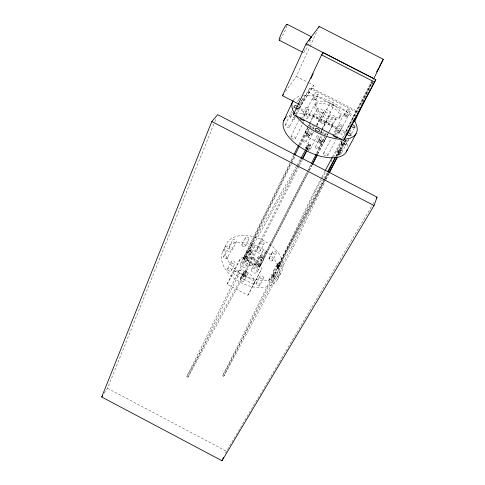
<?xml version="1.0" encoding="UTF-8"?>
<svg xmlns="http://www.w3.org/2000/svg" width="485" height="485" viewBox="0 0 485 485"><rect width="100%" height="100%" fill="white"/><g stroke="black" fill="none" stroke-linecap="round" stroke-linejoin="round"><path stroke-width="0.36" stroke-dasharray="2.42 1.82" d="M104.202 393.25L107.512 388.261L214.546 122.359M214.831 121.656L216.243 118.152M225.343 453.202L372.807 204.324M285.519 91.477L296.317 76.363L309.8 46.954M310.115 46.269L317.329 30.543M222.657 251.824L225.998 244.646M338.287 155.661L346.157 140.389L345.126 139.862L342.749 144.33A1.152 0.57 27.7 0 0 341.482 144.318L341.234 144.833A1.158 0.57 27.7 0 0 342.022 145.876L343.053 146.403M342.749 144.33L343.774 144.857L346.011 140.068M349.849 131.859L351.449 128.44M372.237 83.978L372.88 82.608L372.007 82.159L342.38 138.219M223.621 256.438L226.998 249.241M285.332 124.881L292.267 110.095M292.582 109.422L293.528 107.409M229.175 247.32L232.533 240.19M290.424 117.115L292.613 112.465M297.608 101.838L299.172 98.522M336.548 156.461L344.035 141.596M362.362 102.656L372.007 82.159M227.326 258.262A2.067 1.352 24.9 0 0 225.095 255.862A2.067 1.352 24.9 0 0 223.997 257.935A2.067 1.352 24.9 0 0 227.326 258.262L230.739 251.06A2.079 1.346 25 0 0 228.417 248.684A2.079 1.346 25 0 0 227.41 250.787A2.079 1.346 25 0 0 230.739 251.06M289.557 126.943A2.352 1.176 25.4 0 0 286.811 124.506A2.352 1.176 25.4 0 0 285.932 126.349A2.352 1.176 25.4 0 0 289.557 126.943L298.451 108.167M372.753 80.595L345.629 131.944L299.348 108.064L300.742 105.118L313.619 85.269L309.624 83.214M232.848 249.054A2.031 1.303 25 0 0 230.575 246.732A2.031 1.303 25 0 0 229.611 248.775A2.031 1.303 25 0 0 232.848 249.054L236.213 241.973A2.043 1.297 25.1 0 0 233.988 239.62A2.043 1.297 25.1 0 0 232.933 241.609A2.043 1.297 25.1 0 0 236.213 241.973M294.577 119.116A2.304 1.134 25.5 0 0 291.952 116.721A2.304 1.134 25.5 0 0 291.006 118.443A2.304 1.134 25.5 0 0 294.577 119.116L295.523 117.127M295.838 116.467L303.386 100.577M296.256 110.162L308.127 91.95L309.921 88.185L356.76 112.308M299.348 108.064L312.261 88.112L313.619 85.269M227.714 268.678L231.163 261.482M291.036 136.643L298.815 120.419M302.973 113.405L305.762 107.603M241.924 244.495L245.331 237.432M303.95 115.885L315.007 92.962M278.754 266.829L277.85 266.356A1.018 0.655 28.3 0 0 276.662 266.477L276.371 267.065A1.025 0.655 28.3 0 0 276.996 268.12L277.905 268.593L280.621 263.331L315.311 191.339L321.67 179.335M321.579 177.589L314.522 190.938L277.426 267.581L278.348 268.053L279.772 265.095L278.857 264.622A1.025 0.649 28.3 0 1 278.232 263.561L278.517 262.979A1.025 0.649 28.3 0 1 279.712 262.864L280.621 263.331M306.199 115.066A1.813 0.873 25.9 0 0 304.18 113.175A1.813 0.873 25.9 0 0 303.38 114.466A1.813 0.873 25.9 0 0 306.199 115.066L309 109.277A1.825 0.867 25.9 0 0 306.969 107.379A1.825 0.867 25.9 0 0 306.174 108.664A1.825 0.867 25.9 0 0 309 109.277M231.49 270.491L235.007 263.234M295.365 138.655L302.228 124.487M302.555 123.814L303.865 121.117M339.676 149.307L340.725 149.853A1.182 0.588 27.8 0 0 342.034 149.865L342.289 149.338A1.182 0.588 27.8 0 0 341.495 148.264L340.452 147.725L337.263 153.842L338.312 154.382A1.176 0.594 27.8 0 0 339.621 154.388L339.876 153.854A1.176 0.594 27.8 0 0 339.088 152.781L338.045 152.242L339.336 149.61L340.373 150.15L337.324 156.419M315.377 100.213A1.746 0.812 26 0 0 313.419 98.419A1.746 0.812 26 0 0 312.679 99.613A1.746 0.812 26 0 0 315.377 100.213L318.124 94.563A1.752 0.8 26 0 0 316.147 92.768A1.752 0.8 26 0 0 315.414 93.957A1.752 0.8 26 0 0 318.124 94.563M245.531 246.234L248.92 239.269A2.019 1.261 25.7 0 0 246.829 236.916A2.019 1.261 25.7 0 0 245.677 238.784A2.019 1.261 25.7 0 0 248.92 239.269M323.75 178.947L275.935 268.957L274.443 271.946L275.365 272.431A1.043 0.673 28.4 0 1 275.989 273.516L275.692 274.116A1.043 0.673 28.4 0 1 274.462 274.243L273.54 273.758L222.712 375.693L223.803 376.269L293.455 246.604L324.792 182.184M326.108 179.474L329.079 173.369M227.004 284.289L233.819 270.303L239.911 259.693A11.767 7.657 26.7 0 1 253.982 258.511A11.767 7.657 26.7 0 1 260.766 270.594L247.944 295.256L227.004 284.289L233.139 273.576L239.911 259.693L260.766 270.594L247.944 295.256M307.999 117.934A2.267 1.097 26 0 0 305.514 115.557A2.267 1.097 26 0 0 304.465 117.158A2.267 1.097 26 0 0 307.999 117.934L316.899 99.661A2.31 1.067 26 0 0 314.347 97.279A2.31 1.067 26 0 0 313.322 98.837A2.31 1.067 26 0 0 316.899 99.661M315.02 105.76L316.299 103.141M312.334 164.609L259.96 266.392A1.043 0.673 27.2 0 1 258.717 266.507L243.949 258.79A1.043 0.673 26.1 0 1 243.361 257.723L293.552 155.4M298.851 144.597L303.852 134.393L308.593 126.421M240.53 263.67L243.325 257.984M305.356 131.544L307.005 128.185M307.338 127.513L313.601 114.751M222.712 375.693L292.182 245.944L324.004 180.929M324.338 180.25L327.981 172.799M335.941 156.546L337.263 153.842M244.488 256.729L247.265 251.072M308.909 125.579L309.885 123.584M310.212 122.917L317.081 108.943M243.361 257.723L248.611 248.514L290.266 163.724M291.6 161.014L294.268 155.588M299.597 144.736L307.933 127.773M243.949 258.79L290.6 163.906M290.933 163.233L294.601 155.776M299.597 145.609L304.598 135.442A1.176 0.588 26.2 0 1 303.852 134.393M244.743 258.729L247.902 252.321M248.611 248.514A1.025 0.649 26.2 0 1 249.836 248.423L291.552 163.724M291.885 163.051L295.226 156.273M300.567 145.433L308.575 129.168M299.045 166.319L248.035 268.144L187.974 377.184L186.852 376.596L252.424 243.512L296.377 166.203M248.666 251.806L251.812 245.434M306.532 134.448L309.297 128.84M309.903 127.616L310.503 126.403M187.974 377.184L253.728 244.191L297.117 167.434M272.57 275.468L271.667 277.287L272.588 277.766A1.043 0.679 28.4 0 0 273.807 277.644L274.11 277.038A1.037 0.673 28.4 0 0 273.485 275.953L272.57 275.468L274.443 271.946M247.411 260.118A1.503 0.976 26.3 0 0 245.822 258.341A1.503 0.976 26.3 0 0 244.998 259.815A1.503 0.976 26.3 0 0 247.411 260.118L250.581 253.722A1.516 0.97 26.3 0 0 248.981 251.939A1.516 0.97 26.3 0 0 248.162 253.406A1.516 0.97 26.3 0 0 250.581 253.722M305.98 142.05A1.691 0.861 26.3 0 0 304.101 140.244A1.691 0.861 26.3 0 0 303.355 141.535A1.691 0.861 26.3 0 0 305.98 142.05L310 133.945A1.704 0.849 26.3 0 0 308.102 132.138A1.704 0.849 26.3 0 0 307.363 133.411A1.704 0.849 26.3 0 0 310 133.945M251.297 253.176A1.485 0.946 26.3 0 0 249.726 251.436A1.485 0.946 26.3 0 0 248.92 252.867A1.485 0.946 26.3 0 0 251.297 253.176L254.455 246.816A1.491 0.946 26.3 0 0 252.873 245.07A1.491 0.946 26.3 0 0 252.073 246.495A1.491 0.946 26.3 0 0 254.455 246.816M309.491 135.976A1.667 0.837 26.3 0 0 307.635 134.206A1.667 0.837 26.3 0 0 306.908 135.46A1.667 0.837 26.3 0 0 309.491 135.976L311.964 131.005M312.88 129.155L313.48 127.943A1.679 0.825 26.4 0 0 311.606 126.173A1.679 0.825 26.4 0 0 310.885 127.409A1.679 0.825 26.4 0 0 313.48 127.943M223.803 376.269L276.85 269.436L324.756 179.468M345.629 131.944L356.142 110.707L372.71 79.316M246.01 266.532A3.092 2.025 26.3 0 0 242.749 262.864A3.092 2.025 26.3 0 0 241.045 265.925A3.092 2.025 26.3 0 0 246.01 266.532L248.835 260.863A3.11 2.013 26.3 0 0 245.543 257.189A3.11 2.013 26.3 0 0 243.846 260.239A3.11 2.013 26.3 0 0 248.835 260.863M311.619 134.781A3.528 1.758 26.3 0 0 307.678 131.041A3.528 1.758 26.3 0 0 306.156 133.684A3.528 1.758 26.3 0 0 311.619 134.781L313.286 131.429M316.293 125.403L319.961 118.031A3.583 1.716 26.3 0 0 315.929 114.29A3.583 1.716 26.3 0 0 314.438 116.867A3.583 1.716 26.3 0 0 319.961 118.031M249.896 259.548A3.049 1.97 26.3 0 0 246.665 255.947A3.049 1.97 26.3 0 0 245.004 258.935A3.049 1.97 26.3 0 0 249.896 259.548L252.703 253.916A3.068 1.964 26.3 0 0 249.448 250.308A3.068 1.964 26.3 0 0 247.793 253.279A3.068 1.964 26.3 0 0 252.703 253.916M316.729 125.451L323.349 112.174A3.528 1.661 26.4 0 0 319.366 108.507A3.528 1.661 26.4 0 0 317.917 111.004A3.528 1.661 26.4 0 0 323.349 112.174M243.84 271.861L240.239 279.075L243.749 272.049M305.714 147.743L313.856 131.405M317.02 125.718L324.786 110.15M242.603 276.135L244.398 272.534L245.343 273.031A1.061 0.703 26.6 0 0 246.623 272.909L246.962 272.291A1.061 0.697 26.6 0 0 246.356 271.188L245.416 270.697L242.603 276.135L243.543 276.626A1.061 0.703 26.6 0 0 244.822 276.505L245.155 275.886A1.061 0.703 26.6 0 0 244.555 274.783L243.622 274.292M305.689 149.823L308.927 143.572L309.994 144.124A1.206 0.612 26.6 0 1 310.764 145.209L308.133 150.386L308.436 149.847A1.2 0.618 26.6 0 0 307.672 148.762L306.611 148.21L308.927 143.572M245.416 270.697L298.008 165.785M298.348 165.106L301.379 159.038M306.102 149.592L308.12 145.542L309.181 146.094L307.49 149.465M249.235 263.682L252.061 258.032M257.032 248.763L260.524 241.779M320.73 121.432L329.794 103.317M243.543 276.626L246.356 271.188M307.09 149.713L309.994 144.124M299.384 165.646L302.428 159.577M244.822 276.505L246.962 272.291M243.973 281.027A2.11 1.406 26.7 0 0 241.754 278.493A2.11 1.406 26.7 0 0 240.584 280.639A2.11 1.406 26.7 0 0 243.973 281.027L247.568 273.886A2.122 1.4 26.7 0 0 245.331 271.345A2.122 1.4 26.7 0 0 244.161 273.479A2.122 1.4 26.7 0 0 247.568 273.886M310.042 149.835A2.407 1.237 26.6 0 0 307.357 147.246A2.407 1.237 26.6 0 0 306.308 149.113A2.407 1.237 26.6 0 0 310.042 149.835L318.166 133.696M252.139 265.198A1.637 1.067 26.7 0 0 250.399 263.252A1.637 1.067 26.7 0 0 249.514 264.877A1.637 1.067 26.7 0 0 252.139 265.198L254.983 259.56A1.649 1.061 26.7 0 0 253.231 257.608A1.649 1.061 26.7 0 0 252.345 259.22A1.649 1.061 26.7 0 0 254.983 259.56M260.56 250.606A1.995 1.261 26.7 0 0 258.432 248.271A1.995 1.261 26.7 0 0 257.389 250.187A1.995 1.261 26.7 0 0 260.56 250.606L264.052 243.682A2.007 1.249 26.7 0 0 262.015 241.306A2.007 1.249 26.7 0 0 260.839 243.137A2.007 1.249 26.7 0 0 264.052 243.682M320.87 131.114L321.894 129.089M322.234 128.41L333.844 105.457A2.298 1.055 26.6 0 0 331.346 103.069A2.298 1.055 26.6 0 0 330.297 104.584A2.298 1.055 26.6 0 0 333.844 105.457M251.491 269.399L254.346 263.743M317.881 138.019L319.573 134.678M319.912 134.005L321.597 130.665M321.937 129.998L326.326 121.311M255.304 262.373L258.147 256.753M321.252 131.956L321.919 130.629M322.252 129.968L329.618 115.406M255.771 264.489L259.002 258.117M315.408 146.925L319.5 138.855M259.554 257.486L262.767 251.151M318.784 140.777L321.3 135.824M258.438 265.883A1.503 0.976 27.1 0 0 256.832 264.095A1.503 0.976 27.1 0 0 256.038 265.58A1.503 0.976 27.1 0 0 258.438 265.883L261.688 259.517A1.516 0.97 27.1 0 0 260.069 257.729A1.516 0.97 27.1 0 0 259.275 259.208A1.516 0.97 27.1 0 0 261.688 259.517M318.415 148.483A1.691 0.861 26.9 0 0 316.511 146.664A1.691 0.861 26.9 0 0 315.802 147.974A1.691 0.861 26.9 0 0 318.415 148.483L322.531 140.42A1.704 0.849 26.9 0 0 320.609 138.601A1.704 0.849 26.9 0 0 319.906 139.892A1.704 0.849 26.9 0 0 322.531 140.42M262.185 258.863A1.485 0.946 27.1 0 0 260.597 257.111A1.485 0.946 27.1 0 0 259.821 258.56A1.485 0.946 27.1 0 0 262.185 258.863L265.416 252.533A1.491 0.946 27.1 0 0 263.816 250.781A1.491 0.946 27.1 0 0 263.046 252.218A1.491 0.946 27.1 0 0 265.416 252.533M321.749 142.311A1.667 0.837 26.9 0 0 319.87 140.529A1.667 0.837 26.9 0 0 319.178 141.802A1.667 0.837 26.9 0 0 321.749 142.311L324.592 136.74M258.717 266.507L306.884 172.345M307.229 171.672L311.012 164.269M316.517 153.509L321.337 144.094A1.176 0.588 27 0 0 322.658 144.112L326.702 136.57M264.925 257.032A1.025 0.649 27.2 0 0 264.325 255.983L311.14 164.506M316.99 153.072L325.247 136.934M256.971 272.261A3.092 2.025 27.1 0 0 253.673 268.575A3.092 2.025 27.1 0 0 252.036 271.673A3.092 2.025 27.1 0 0 256.971 272.261L259.863 266.623A3.11 2.013 27.1 0 0 256.541 262.931A3.11 2.013 27.1 0 0 254.904 266.016A3.11 2.013 27.1 0 0 259.863 266.623M259.96 266.392L307.848 173.006M309.224 170.314L311.982 164.942M317.493 154.194L322.658 144.112M324.15 141.256A3.528 1.758 26.9 0 0 320.167 137.491A3.528 1.758 26.9 0 0 318.724 140.177A3.528 1.758 26.9 0 0 324.15 141.256L326.199 137.255M326.544 136.588L328.248 133.26M328.594 132.593L332.692 124.596A3.583 1.716 26.9 0 0 328.618 120.832A3.583 1.716 26.9 0 0 327.211 123.451A3.583 1.716 26.9 0 0 332.692 124.596M260.712 265.204A3.055 1.97 27.1 0 0 257.45 261.585A3.055 1.97 27.1 0 0 255.85 264.598A3.055 1.97 27.1 0 0 260.712 265.204L263.591 259.596A3.074 1.964 27.1 0 0 260.299 255.971A3.074 1.964 27.1 0 0 258.705 258.972A3.074 1.964 27.1 0 0 263.591 259.596M317.724 154.109L326.35 137.285M327.423 135.145L335.893 118.643A3.528 1.667 26.9 0 0 331.861 114.951A3.528 1.667 26.9 0 0 330.497 117.491A3.528 1.667 26.9 0 0 335.893 118.643M339.603 117.788A13.695 6.42 26.6 0 0 323.883 103.578A13.695 6.42 26.6 0 0 318.687 113.417A13.695 6.42 26.6 0 0 339.603 117.788L340.676 115.709A13.719 6.402 26.6 0 0 324.914 101.498A13.719 6.402 26.6 0 0 319.73 111.301A13.719 6.402 26.6 0 0 340.676 115.709M256.086 283.513L259.802 276.341M323.525 153.351L331.116 138.692M269.102 258.541L272.703 251.594M269.048 258.657L272.625 251.77M334.826 131.714L344.18 113.654M336.299 130.598L339.27 124.887M344.344 115.139L347.236 109.561M347.448 116.739L350.358 111.168M339.53 132.266L342.513 126.561M272.594 260.506A2.007 1.273 27.7 0 0 270.557 258.093A2.007 1.273 27.7 0 0 269.399 259.972A2.007 1.273 27.7 0 0 272.594 260.506L276.286 253.449M338.863 133.781L348.291 115.757M259.796 285.459A2.098 1.394 27.8 0 0 257.699 282.882A2.098 1.394 27.8 0 0 256.426 284.938A2.098 1.394 27.8 0 0 259.796 285.459L263.561 278.275M327.733 155.63L336.135 139.571M373.111 79.928L373.814 78.594M321.931 176.922L324.75 171.581M332.51 156.904L342.028 138.886M322.022 178.668L325.908 171.326M330.855 161.99L331.91 159.989M333.322 157.322L342.155 140.644M342.507 139.977L348.157 129.301M349.57 126.633L353.456 119.298M354.868 116.63L371.116 85.942M371.468 85.275L372.88 82.608M273.685 270.521L277.444 263.422M341.173 143.117L342.549 140.523M268.926 280.009L272.606 273.073M336.996 151.587L342.562 141.08M276.371 267.065L278.517 262.979M341.234 144.833L343.271 140.996M324.101 178.28L326.938 172.945M335.796 156.279L339.336 149.61M338.045 152.242L340.452 147.725M271.667 277.287L273.54 273.758M277.85 266.356L279.712 262.864M276.996 268.12L278.857 264.622M342.022 145.876L344.405 141.396A1.158 0.564 27.7 0 1 344.126 141.232M277.426 267.581L327.696 173.096M273.485 275.953L275.365 272.431M325.114 178.801L327.951 173.472M337.178 156.146L341.495 148.264M272.588 277.766L274.462 274.243M338.312 154.382L340.725 149.853M343.774 144.857L346.157 140.389M277.905 268.593L279.772 265.095M278.348 268.053L325.162 180.268M325.52 179.602L328.709 173.618M273.807 277.644L275.989 273.516M339.621 154.388L342.289 149.338M277.268 272.431A2.031 1.309 28.4 0 0 275.219 269.951A2.031 1.309 28.4 0 0 274.025 271.879A2.031 1.309 28.4 0 0 277.268 272.431L281.039 265.38M345.247 145.288L348.363 139.462M351.479 133.636L354.244 128.458M272.546 282.009A2.067 1.358 28.5 0 0 270.406 279.487A2.067 1.358 28.5 0 0 269.254 281.536A2.067 1.358 28.5 0 0 272.546 282.009L276.298 275.007A2.085 1.346 28.4 0 0 274.128 272.479A2.085 1.346 28.4 0 0 272.982 274.516A2.085 1.346 28.4 0 0 276.298 275.007M341.179 153.751A2.358 1.182 27.8 0 0 338.572 151.187A2.358 1.182 27.8 0 0 337.56 152.969A2.358 1.182 27.8 0 0 341.179 153.751L348.897 139.334M277.517 279.463L281.276 272.491M186.852 376.596L244.398 272.534M310.764 145.209L310.461 145.749A1.206 0.618 26.6 0 1 309.084 145.73L308.011 145.173M297.487 166.779L301.567 159.559M307.066 149.841L309.181 146.094M296.753 165.549L300.476 158.995M306.611 148.21L308.12 145.542M373.195 203.676L373.971 202.372M299.318 104.402L309.921 88.185M344.405 141.396L345.435 141.929M340.797 148.477L341.834 149.01M296.317 76.363L308.957 82.868M312.261 88.112L356.142 110.707M314.522 190.938L315.311 191.339M308.127 91.95L355.475 116.339M299.439 104.451L300.742 105.118M297.541 108.488L345.647 133.308M313.837 128.489L309.909 126.458A1.152 0.57 26.3 0 0 309.2 126.233M320.391 131.871L326.284 134.915A1.152 0.57 27 0 1 326.72 135.212M304.598 135.442L321.337 144.094M292.182 245.944L293.455 246.604M252.424 243.512L253.728 244.191M249.836 248.423L264.325 255.983M275.935 268.957L276.85 269.436M247.101 267.653L248.035 268.144M233.819 270.303L255.08 281.421M107.512 388.261L226.252 451.141M293.577 100.025A35.569 16.914 26.6 0 1 301.039 95.866M303.416 95.484A35.569 16.914 26.6 0 1 353.571 119.462M285.944 117.534A34.968 17.393 26.6 0 1 292.328 114.357M295.329 113.848A34.968 17.393 26.6 0 1 343.659 136.909M345.635 140.213A34.968 17.393 26.6 0 1 347.46 146.325M350.843 124.9A2.352 1.103 27.7 0 1 350.976 124.797M333.989 134.303A2.437 1.188 27.3 0 1 337.19 135.788M301.3 117.273A2.431 1.188 25.9 0 1 304.295 118.88M298.287 107.294A2.395 1.146 25.5 0 1 297.129 108.573M301.876 98.6A2.346 1.103 25.6 0 1 303.416 100.504A2.346 1.103 25.6 0 1 301.1 100.656M299.487 99.564A2.346 1.103 25.6 0 1 300.045 98.115M324.326 136.412A1.679 0.825 26.9 0 1 324.053 136.406M323.155 136.146A1.679 0.825 26.9 0 1 322.628 135.842M311.643 128.349A1.673 0.825 26.4 0 1 311.904 128.513M308.787 126.045A3.474 1.704 26.4 0 1 311.012 125.069A3.474 1.704 26.4 0 1 314.601 127.034M326.229 132.744A3.474 1.71 26.9 0 1 327.339 135.273M321.567 133.484A3.474 1.71 26.9 0 1 324.277 131.677M323.416 133.939A1.679 0.825 26.9 0 1 323.162 132.544A1.679 0.825 26.9 0 1 325.411 133.296A1.679 0.825 26.9 0 1 325.368 134.594M324.823 134.581A1.679 0.825 26.9 0 1 324.368 134.46M286.938 25.826A8.894 1.025 -63.8 0 1 280.191 39.394M319.809 132.235A2.922 1.443 26.6 0 1 319.936 132.744M310.594 39.952A8.9 0.721 -63.4 0 1 304.919 51.089A8.9 0.721 -63.4 0 1 304.495 49.664M306.235 45.832A8.9 0.721 -63.4 0 1 307.666 42.983M253.685 284.319L233.139 273.576A11.591 7.736 26.7 0 1 247.089 272.243A11.591 7.736 26.7 0 1 253.685 284.319M230.866 264.658A30.967 19.879 26.7 0 0 280.797 273.261A30.967 19.879 26.7 0 0 250.175 235.952A30.967 19.879 26.7 0 0 230.866 264.658M273.043 253.055A2.019 1.267 27.7 0 0 276.244 253.528A2.019 1.267 27.7 0 0 274.11 251.139A2.019 1.267 27.7 0 0 273.043 253.055M277.741 264.931A2.049 1.303 28.3 0 0 280.997 265.465A2.049 1.303 28.3 0 0 278.887 262.991A2.049 1.303 28.3 0 0 277.741 264.931M260.16 277.911A2.116 1.388 27.8 0 0 263.531 278.335A2.116 1.388 27.8 0 0 261.294 275.789A2.116 1.388 27.8 0 0 260.16 277.911M231.575 263.003A2.11 1.382 25.5 0 0 234.964 263.325A2.11 1.382 25.5 0 0 232.661 260.863A2.11 1.382 25.5 0 0 231.575 263.003M260.542 257.141A1.485 0.946 27.1 0 0 262.906 257.45A1.485 0.946 27.1 0 0 261.312 255.692A1.485 0.946 27.1 0 0 260.542 257.141M256.759 264.161A1.503 0.97 27.1 0 0 259.16 264.458A1.503 0.97 27.1 0 0 257.553 262.67A1.503 0.97 27.1 0 0 256.759 264.161M245.701 258.384A1.503 0.97 26.3 0 0 248.12 258.693A1.503 0.97 26.3 0 0 246.525 256.911A1.503 0.97 26.3 0 0 245.701 258.384M249.623 251.442A1.485 0.946 26.3 0 0 252.006 251.757A1.485 0.946 26.3 0 0 250.43 250.011A1.485 0.946 26.3 0 0 249.623 251.442M227.398 271.855A30.737 19.988 26.7 0 0 277.038 280.239A30.737 19.988 26.7 0 0 246.768 242.973A30.737 19.988 26.7 0 0 227.398 271.855M228.011 270.078A2.098 1.394 25.5 0 0 231.424 270.612A2.098 1.394 25.5 0 0 229.375 268.072A2.098 1.394 25.5 0 0 228.011 270.078M242.221 245.786A2.001 1.273 25.7 0 0 245.465 246.35A2.001 1.273 25.7 0 0 243.494 243.967A2.001 1.273 25.7 0 0 242.221 245.786M321.209 122.711A2.255 1.085 26.6 0 0 324.714 123.542A2.255 1.085 26.6 0 0 322.282 121.147A2.255 1.085 26.6 0 0 321.209 122.711M344.732 115.018A2.31 1.067 27.3 0 0 348.26 115.83A2.31 1.067 27.3 0 0 345.647 113.405A2.31 1.067 27.3 0 0 344.732 115.018M335.347 133.096A2.273 1.103 27.3 0 0 338.833 133.854A2.273 1.103 27.3 0 0 336.287 131.435A2.273 1.103 27.3 0 0 335.347 133.096M341.652 144.548A2.31 1.134 27.7 0 0 345.205 145.367A2.31 1.134 27.7 0 0 342.677 142.863A2.31 1.134 27.7 0 0 341.652 144.548M324.077 154.848A2.395 1.219 27.4 0 0 327.763 155.582A2.395 1.219 27.4 0 0 325.083 152.981A2.395 1.219 27.4 0 0 324.077 154.848M291.63 138.098A2.389 1.219 25.8 0 0 295.329 138.74A2.389 1.219 25.8 0 0 292.594 136.218A2.389 1.219 25.8 0 0 291.63 138.098M318.978 141.717A1.704 0.855 26.9 0 0 321.603 142.238A1.704 0.855 26.9 0 0 319.682 140.42A1.704 0.855 26.9 0 0 318.978 141.717M306.453 135.248A1.704 0.849 26.3 0 0 309.09 135.776A1.704 0.849 26.3 0 0 307.199 133.969A1.704 0.849 26.3 0 0 306.453 135.248M339.633 125.876A1.825 0.867 27.3 0 0 342.471 126.627A1.825 0.867 27.3 0 0 340.567 124.669A1.825 0.867 27.3 0 0 339.633 125.876M336.663 131.593A1.819 0.879 27.3 0 0 339.488 132.332A1.819 0.879 27.3 0 0 337.596 130.38A1.819 0.879 27.3 0 0 336.663 131.593M347.599 110.489A1.758 0.806 27.3 0 0 350.322 111.229A1.758 0.806 27.3 0 0 348.472 109.38A1.758 0.806 27.3 0 0 347.599 110.489M344.696 116.073A1.746 0.812 27.3 0 0 347.412 116.8A1.746 0.812 27.3 0 0 345.575 114.945A1.746 0.812 27.3 0 0 344.696 116.073M325.52 111.889A2.977 1.394 26.6 0 0 330.079 112.872A2.977 1.394 26.6 0 0 326.696 109.78A2.977 1.394 26.6 0 0 325.52 111.889"/><path stroke-width="0.73" d="M374.044 205.549L377.063 197.165L217.656 114.642L211.83 121.523L101.717 396.997L222.003 460.75L374.044 205.549L211.83 121.523M222.003 460.75L223.518 457.319M298.79 104.111L282.494 95.709L306.065 43.808L319.209 26.439L383.283 59.285L373.814 78.594L306.065 43.808M318.584 27.809L319.209 26.439M283.804 120.535L292.546 101.771M354.65 121.596L364.241 101.074M293.395 114.557L321.573 54.86L323.107 52.616L375.808 79.679L343.641 140.498L293.395 114.557L294.619 112.672M310.952 78.352L313.189 73.611M322.464 53.968L323.107 52.616M353.68 121.104L354.965 118.37M329.406 172.69L336.996 157.091M293.886 154.721L298.536 145.239M343.641 140.498L347.26 133.12M328.315 172.126L335.608 157.225M350.249 127.331L346.981 133.999L375.808 79.679M294.935 155.097L299.263 146.288M302.761 158.904L306.817 150.811M311.358 163.597L316.171 154.181M312.328 164.269L317.148 154.86M312.546 164.197L317.378 154.776M376.584 71.974L378.349 68.634M379.052 67.294L383.283 59.285M325.102 170.914L332.158 157.57M327.648 171.611L335.087 157.613M329.066 172.951L337.578 156.988M346.266 151.914L356.093 133.684M301.937 158.904L306.762 150.374M300.845 158.34L305.689 149.823M376.287 198.468L377.063 197.165M101.717 396.997L102.547 395.748M282.494 95.709L283.361 94.502M287.047 24.25L311.522 36.805M321.573 54.86L374.632 82.11M279.184 40.188L302.228 52.022M353.941 120.013A35.569 16.914 26.6 0 1 344.568 139.177M341.719 139.243A35.569 16.914 26.6 0 1 295.844 115.557M294.346 113.248A35.569 16.914 26.6 0 1 293.273 100.437M347.169 149.75A34.968 17.393 26.6 0 1 306.72 150.914A34.968 17.393 26.6 0 1 285.544 117.922M351.91 124.663A2.352 1.103 27.7 0 1 354.771 126.343A2.352 1.103 27.7 0 1 353.747 127.561A2.352 1.103 27.7 0 1 350.891 125.876M347.472 132.769A2.401 1.152 27.7 0 1 350.667 134.218A2.401 1.152 27.7 0 1 350 135.776A2.401 1.152 27.7 0 1 346.914 134.072M337.475 137.006A2.437 1.188 27.3 0 1 334.571 136.764A2.437 1.188 27.3 0 1 333.292 134.563M304.301 120.062A2.431 1.188 25.9 0 1 301.446 119.662A2.431 1.188 25.9 0 1 300.154 117.637M296.505 108.44A2.395 1.146 25.5 0 1 294.152 106.069A2.395 1.146 25.5 0 1 297.578 106.573M279.566 40.085A8.894 1.025 -63.8 0 1 282.488 31.27A8.894 1.025 -63.8 0 1 287.138 24.99M308.86 40.752A8.9 0.721 -63.4 0 1 311.57 37.193M315.747 130.235A2.449 1.2 26.6 0 0 319.524 131.005A2.449 1.2 26.6 0 0 316.766 128.416A2.449 1.2 26.6 0 0 315.747 130.235"/></g></svg>
